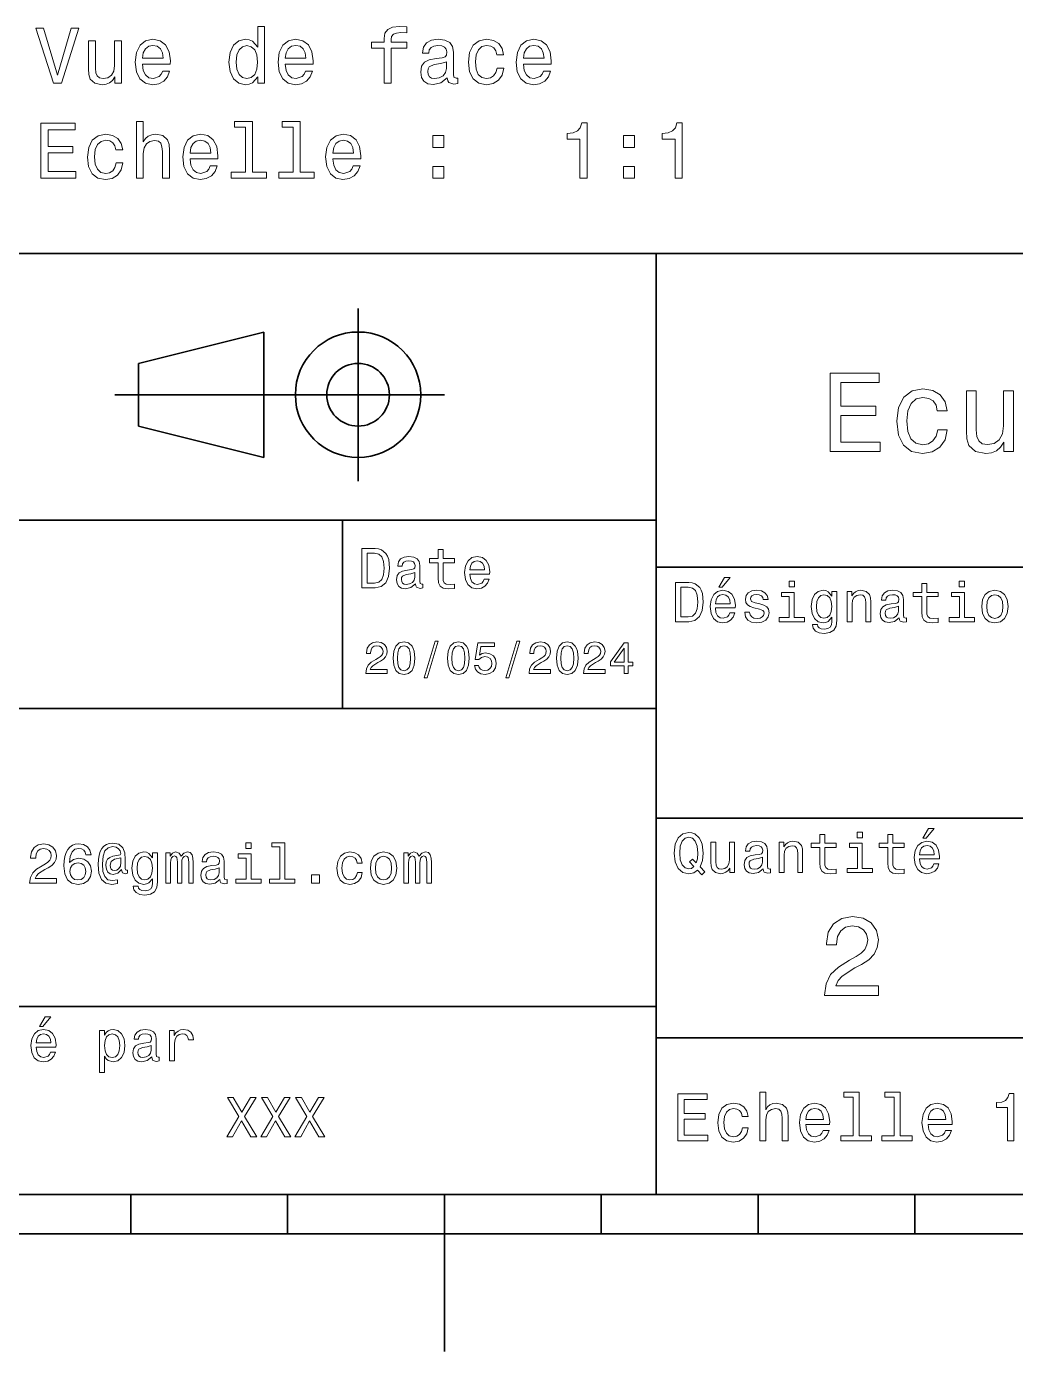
# Model space of a CAD drawing. Extents: x 0 to 297, y 0 to 210.
# Drawn here: x 121.9 to 184.9, y 0 to 84.5 of the extents above; entities that cross this region are included whole.
import ezdxf

# ---------------------------------------------------------------- set-up
doc = ezdxf.new("R2010")
doc.units = 0

msp = doc.modelspace()

# ---------------------------------------------------------------- linework, layer by layer
at = {"color": 7, "lineweight": 35}
for p, q in [((97, 70), (287, 70)), ((162, 10), (162, 70)), ((127.5, 61), (148.5, 61)), ((97, 53), (162, 53)), ((162, 50), (287, 50)), ((97, 41), (162, 41)), ((162, 34), (287, 34)), ((97, 22), (162, 22)), ((162, 20), (287, 20)), ((10, 10), (287, 10)), ((97, 10), (287, 10)), ((98.5, 7.5), (198.5, 7.5))]:
    msp.add_line(p, q, dxfattribs=at)
at = {"color": 7, "lineweight": 35, "ltscale": 0.275}
msp.add_line((143, 55.5), (143, 66.5), dxfattribs=at)
at = {"color": 7, "lineweight": 35, "ltscale": 0.206155}
for p, q in [((129, 63), (137, 65)), ((137, 57), (129, 59))]:
    msp.add_line(p, q, dxfattribs=at)
at = {"color": 7, "lineweight": 35, "ltscale": 0.2}
msp.add_line((137, 65), (137, 57), dxfattribs=at)
at = {"color": 7, "lineweight": 35, "ltscale": 0.1}
msp.add_line((129, 59), (129, 63), dxfattribs=at)
at = {"color": 7, "lineweight": 35, "ltscale": 0.3}
msp.add_line((142, 41), (142, 53), dxfattribs=at)
at = {"color": 7, "lineweight": 35, "ltscale": 0.0625}
for p, q in [((128.5, 10), (128.5, 7.5)), ((138.5, 10), (138.5, 7.5)), ((158.5, 10), (158.5, 7.5)), ((168.5, 10), (168.5, 7.5)), ((178.5, 10), (178.5, 7.5))]:
    msp.add_line(p, q, dxfattribs=at)
at = {"color": 7, "lineweight": 35, "ltscale": 0.25}
msp.add_line((148.5, 10), (148.5, 0), dxfattribs=at)
at = {"color": 7, "lineweight": 13}
for points in [[(136.599869, 81.275612), (136.599869, 80.857025), (137.043671, 80.857025), (137.043671, 84.478065), (136.604904, 84.478065), (136.604904, 83.151695), (136.267014, 83.534981), (136.060242, 83.625755), (135.823212, 83.661057), (135.394531, 83.560196), (135.061676, 83.277771), (134.844818, 82.823883), (134.76918, 82.213654), (134.844818, 81.603424), (135.061676, 81.144485), (135.394531, 80.857025), (135.823212, 80.761208), (136.060242, 80.796509), (136.272049, 80.887283)], [(144.658936, 83.096222), (144.658936, 80.857025), (145.102753, 80.857025), (145.102753, 83.096222), (146.111389, 83.096222), (146.111389, 83.474457), (145.102753, 83.474457), (145.102753, 83.640884), (145.138046, 83.842613), (145.254044, 83.978783), (145.450729, 84.059471), (145.733154, 84.089737), (146.111389, 84.069565), (146.111389, 84.45285), (145.632294, 84.478065), (145.198578, 84.432671), (144.895981, 84.296509), (144.714417, 84.059471), (144.658936, 83.721581), (144.658936, 83.474457), (143.846985, 83.474457), (143.846985, 83.096222)], [(124.712975, 84.362068), (123.835457, 81.381523), (122.932716, 84.362068), (122.453613, 84.362068), (123.583298, 80.857025), (124.087616, 80.857025), (125.192085, 84.362068)], [(129.251877, 82.082527), (131.0271, 82.082527), (131.032135, 82.289299), (130.951447, 82.86927), (130.729553, 83.302994), (130.376526, 83.565239), (129.907501, 83.661057), (129.448563, 83.560196), (129.095535, 83.277771), (128.868591, 82.81884), (128.787903, 82.213654), (128.863556, 81.593338), (129.0905, 81.139442), (129.438477, 80.857025), (129.892365, 80.761208), (130.285736, 80.826767), (130.608505, 80.998238), (130.845535, 81.270569), (130.981705, 81.633682), (130.542953, 81.633682), (130.452164, 81.431953), (130.321045, 81.280655), (129.947845, 81.159622), (129.660385, 81.215096), (129.443527, 81.391609), (129.302307, 81.67907), (129.251877, 82.067398)], [(138.359955, 82.082527), (140.135162, 82.082527), (140.140213, 82.289299), (140.059525, 82.86927), (139.837616, 83.302994), (139.484589, 83.565239), (139.015564, 83.661057), (138.556641, 83.560196), (138.203613, 83.277771), (137.976669, 82.81884), (137.895981, 82.213654), (137.971619, 81.593338), (138.198563, 81.139442), (138.546555, 80.857025), (139.000443, 80.761208), (139.393814, 80.826767), (139.716583, 80.998238), (139.953613, 81.270569), (140.089783, 81.633682), (139.651016, 81.633682), (139.560242, 81.431953), (139.429108, 81.280655), (139.055923, 81.159622), (138.768448, 81.215096), (138.55159, 81.391609), (138.410385, 81.67907), (138.359955, 82.067398)], [(148.688477, 81.210052), (148.688477, 81.194923), (148.713699, 81.023453), (148.789352, 80.902412), (149.107071, 80.806595), (149.354187, 80.846939), (149.354187, 81.18988), (149.248276, 81.174751), (149.107071, 81.240311), (149.081848, 81.442039), (149.081848, 82.844055), (149.021332, 83.202126), (148.844818, 83.454285), (148.537186, 83.605583), (148.10347, 83.661057), (147.67984, 83.60054), (147.367157, 83.42907), (147.170471, 83.161781), (147.104904, 82.808754), (147.104904, 82.778496), (147.503326, 82.778496), (147.53862, 82.990311), (147.649582, 83.141609), (147.831131, 83.232384), (148.088333, 83.267685), (148.335449, 83.24247), (148.511963, 83.166824), (148.617874, 83.035698), (148.653183, 82.854141), (148.633011, 82.642326), (148.552307, 82.536423), (148.350586, 82.485985), (147.972351, 82.445641), (147.53862, 82.354866), (147.230988, 82.193481), (147.049438, 81.941322), (146.993958, 81.568123), (147.044388, 81.235268), (147.200729, 80.988152), (147.452896, 80.83181), (147.800873, 80.776337), (148.269897, 80.88224)], [(151.8405, 82.667542), (152.279266, 82.667542), (152.188477, 83.070999), (151.971619, 83.388725), (151.633728, 83.585411), (151.194962, 83.661057), (150.710815, 83.560196), (150.342651, 83.277771), (150.110672, 82.81884), (150.029984, 82.203568), (150.105621, 81.593338), (150.332581, 81.139442), (150.690643, 80.857025), (151.17984, 80.761208), (151.613556, 80.836853), (151.951447, 81.048668), (152.183441, 81.381523), (152.284302, 81.825325), (151.860672, 81.825325), (151.785019, 81.542908), (151.643814, 81.331085), (151.442078, 81.199966), (151.194962, 81.159622), (150.887329, 81.225182), (150.665421, 81.42691), (150.529266, 81.754723), (150.483871, 82.218697), (150.529266, 82.672585), (150.670471, 83.000397), (150.897415, 83.202126), (151.194962, 83.272728), (151.457214, 83.227341), (151.6539, 83.111351), (151.785019, 82.919708)], [(153.54007, 82.082527), (155.315277, 82.082527), (155.320328, 82.289299), (155.239624, 82.86927), (155.017731, 83.302994), (154.664703, 83.565239), (154.195679, 83.661057), (153.736755, 83.560196), (153.383728, 83.277771), (153.156784, 82.81884), (153.07608, 82.213654), (153.151733, 81.593338), (153.378677, 81.139442), (153.726669, 80.857025), (154.180557, 80.761208), (154.573929, 80.826767), (154.896698, 80.998238), (155.133728, 81.270569), (155.269897, 81.633682), (154.831131, 81.633682), (154.740356, 81.431953), (154.609222, 81.280655), (154.236023, 81.159622), (153.948563, 81.215096), (153.731705, 81.391609), (153.5905, 81.67907), (153.54007, 82.067398)], [(127.915428, 83.565239), (127.471619, 83.565239), (127.471619, 82.001839), (127.421188, 81.638725), (127.274933, 81.37648), (127.047989, 81.215096), (126.750443, 81.164665), (126.513412, 81.205009), (126.362114, 81.326042), (126.276375, 81.532814), (126.256203, 81.825325), (126.256203, 83.565239), (125.812401, 83.565239), (125.812401, 81.784981), (125.82753, 81.42691), (125.923355, 81.129356), (126.215858, 80.857025), (126.684875, 80.761208), (126.937042, 80.796509), (127.1539, 80.887283), (127.3405, 81.043625), (127.491798, 81.270569), (127.491798, 80.857025), (127.915428, 80.857025)], [(129.251877, 82.455727), (129.307358, 82.803711), (129.443527, 83.060913), (129.650299, 83.217255), (129.922638, 83.272728), (130.189926, 83.217255), (130.396698, 83.060913), (130.522781, 82.803711), (130.568161, 82.455727)], [(135.898849, 83.262642), (136.19136, 83.192039), (136.413269, 82.995354), (136.544388, 82.667542), (136.594818, 82.213654), (136.544388, 81.754723), (136.413269, 81.42691), (136.19136, 81.225182), (135.898849, 81.159622), (135.621475, 81.225182), (135.409668, 81.42691), (135.268448, 81.759766), (135.223068, 82.213654), (135.268448, 82.662498), (135.409668, 82.990311), (135.621475, 83.192039)], [(138.359955, 82.455727), (138.415421, 82.803711), (138.55159, 83.060913), (138.758362, 83.217255), (139.030701, 83.272728), (139.297989, 83.217255), (139.504761, 83.060913), (139.630844, 82.803711), (139.676239, 82.455727)], [(153.54007, 82.455727), (153.595535, 82.803711), (153.731705, 83.060913), (153.938477, 83.217255), (154.210815, 83.272728), (154.478104, 83.217255), (154.684875, 83.060913), (154.810959, 82.803711), (154.856354, 82.455727)], [(148.638046, 81.805153), (148.57753, 81.542908), (148.416153, 81.341171), (148.174072, 81.210052), (147.876526, 81.164665), (147.684875, 81.18988), (147.548706, 81.270569), (147.462982, 81.411781), (147.437759, 81.608467), (147.457932, 81.784981), (147.53862, 81.911057), (147.861389, 82.052269), (148.269897, 82.112785), (148.638046, 82.233826)], [(122.776375, 74.810196), (124.995399, 74.810196), (124.995399, 75.233826), (123.240356, 75.233826), (123.240356, 76.418983), (124.803757, 76.418983), (124.803757, 76.83757), (123.240356, 76.83757), (123.240356, 77.886566), (124.955055, 77.886566), (124.955055, 78.310196), (122.776375, 78.310196)], [(128.863556, 74.810196), (129.307358, 74.810196), (129.307358, 76.373596), (129.352753, 76.731667), (129.498993, 76.993912), (129.725952, 77.155296), (130.028534, 77.215813), (130.270615, 77.165382), (130.421906, 77.029213), (130.497559, 76.802269), (130.522781, 76.49968), (130.522781, 74.810196), (130.966583, 74.810196), (130.966583, 76.590454), (130.946411, 76.948524), (130.855621, 77.246078), (130.558075, 77.51841), (130.094101, 77.614227), (129.841934, 77.578926), (129.625076, 77.483109), (129.443527, 77.33181), (129.307358, 77.125038), (129.307358, 78.431236), (128.863556, 78.431236)], [(135.818161, 78.058037), (135.818161, 75.183395), (134.905334, 75.183395), (134.905334, 74.810196), (137.169754, 74.810196), (137.169754, 75.183395), (136.261963, 75.183395), (136.261963, 78.431236), (135.122192, 78.431236), (135.122192, 78.058037)], [(138.854187, 78.058037), (138.854187, 75.183395), (137.94136, 75.183395), (137.94136, 74.810196), (140.20578, 74.810196), (140.20578, 75.183395), (139.297989, 75.183395), (139.297989, 78.431236), (138.158218, 78.431236), (138.158218, 78.058037)], [(157.14093, 74.810196), (157.599854, 74.810196), (157.599854, 78.335411), (157.256927, 78.335411), (157.166138, 78.027779), (156.984589, 77.820999), (156.707214, 77.699966), (156.323929, 77.659622), (156.323929, 77.301552), (157.14093, 77.301552)], [(163.212982, 74.810196), (163.671906, 74.810196), (163.671906, 78.335411), (163.328964, 78.335411), (163.23819, 78.027779), (163.056641, 77.820999), (162.779251, 77.699966), (162.395966, 77.659622), (162.395966, 77.301552), (163.212982, 77.301552)], [(127.552315, 76.620712), (127.991074, 76.620712), (127.900299, 77.02417), (127.683441, 77.341896), (127.345543, 77.538582), (126.906784, 77.614227), (126.42263, 77.513367), (126.054474, 77.230942), (125.822487, 76.772011), (125.741798, 76.156738), (125.817444, 75.546509), (126.044388, 75.092613), (126.402458, 74.810196), (126.891655, 74.714378), (127.325371, 74.790024), (127.663269, 75.001839), (127.895256, 75.334694), (127.996117, 75.778496), (127.572487, 75.778496), (127.496841, 75.496078), (127.355629, 75.284256), (127.1539, 75.153137), (126.906784, 75.112793), (126.599144, 75.178352), (126.377243, 75.380081), (126.241074, 75.707893), (126.195686, 76.171867), (126.241074, 76.625755), (126.382286, 76.953568), (126.60923, 77.155296), (126.906784, 77.225899), (127.169029, 77.180511), (127.365715, 77.064522), (127.496841, 76.872879)], [(132.287903, 76.035698), (134.063126, 76.035698), (134.068161, 76.24247), (133.987473, 76.822441), (133.765564, 77.256165), (133.412552, 77.51841), (132.943527, 77.614227), (132.484589, 77.513367), (132.131561, 77.230942), (131.904617, 76.772011), (131.823929, 76.166824), (131.899582, 75.546509), (132.126526, 75.092613), (132.474503, 74.810196), (132.928391, 74.714378), (133.321762, 74.779938), (133.644531, 74.951408), (133.881561, 75.22374), (134.017731, 75.586853), (133.578979, 75.586853), (133.48819, 75.385124), (133.357071, 75.233826), (132.983871, 75.112793), (132.696411, 75.168266), (132.479553, 75.34478), (132.338333, 75.63224), (132.287903, 76.020569)], [(132.287903, 76.408897), (132.343384, 76.756882), (132.479553, 77.014084), (132.686325, 77.170425), (132.958649, 77.225899), (133.225952, 77.170425), (133.432724, 77.014084), (133.558792, 76.756882), (133.604187, 76.408897)], [(141.395981, 76.035698), (143.171188, 76.035698), (143.176239, 76.24247), (143.095551, 76.822441), (142.873642, 77.256165), (142.520615, 77.51841), (142.05159, 77.614227), (141.592667, 77.513367), (141.239639, 77.230942), (141.012695, 76.772011), (140.931992, 76.166824), (141.007645, 75.546509), (141.234589, 75.092613), (141.582581, 74.810196), (142.036469, 74.714378), (142.42984, 74.779938), (142.752609, 74.951408), (142.989639, 75.22374), (143.125793, 75.586853), (142.687042, 75.586853), (142.596268, 75.385124), (142.465134, 75.233826), (142.091934, 75.112793), (141.804474, 75.168266), (141.587616, 75.34478), (141.446411, 75.63224), (141.395981, 76.020569)], [(141.395981, 76.408897), (141.451447, 76.756882), (141.587616, 77.014084), (141.794388, 77.170425), (142.066727, 77.225899), (142.334015, 77.170425), (142.540787, 77.014084), (142.66687, 76.756882), (142.71225, 76.408897)], [(147.775665, 76.766968), (148.471619, 76.766968), (148.471619, 77.51841), (147.775665, 77.51841)], [(159.919739, 76.766968), (160.615707, 76.766968), (160.615707, 77.51841), (159.919739, 77.51841)], [(147.775665, 74.810196), (148.471619, 74.810196), (148.471619, 75.561638), (147.775665, 75.561638)], [(159.919739, 74.810196), (160.615707, 74.810196), (160.615707, 75.561638), (159.919739, 75.561638)], [(173.109512, 57.381123), (176.279541, 57.381123), (176.279541, 57.986309), (173.772339, 57.986309), (173.772339, 59.679394), (176.005768, 59.679394), (176.005768, 60.277374), (173.772339, 60.277374), (173.772339, 61.775936), (176.221893, 61.775936), (176.221893, 62.381123), (173.109512, 62.381123)], [(179.932281, 59.967579), (180.559082, 59.967579), (180.429398, 60.543945), (180.119598, 60.997837), (179.636887, 61.278816), (179.010086, 61.386887), (178.318436, 61.242794), (177.792511, 60.839336), (177.46109, 60.183716), (177.345825, 59.304752), (177.453888, 58.432995), (177.778091, 57.78458), (178.289627, 57.381123), (178.988464, 57.244236), (179.608063, 57.352303), (180.090775, 57.6549), (180.42218, 58.130402), (180.566284, 58.764408), (179.96109, 58.764408), (179.853027, 58.36095), (179.651291, 58.058357), (179.363113, 57.871037), (179.010086, 57.8134), (178.570602, 57.907059), (178.253601, 58.195244), (178.059082, 58.663544), (177.994232, 59.326366), (178.059082, 59.974781), (178.260803, 60.443081), (178.585007, 60.731266), (179.010086, 60.83213), (179.38472, 60.767288), (179.66571, 60.601585), (179.853027, 60.327808)], [(184.788177, 61.25), (184.154175, 61.25), (184.154175, 59.016571), (184.082123, 58.497837), (183.873199, 58.123196), (183.548996, 57.892651), (183.123917, 57.820602), (182.785294, 57.878242), (182.569168, 58.051151), (182.446686, 58.346542), (182.417862, 58.764408), (182.417862, 61.25), (181.783859, 61.25), (181.783859, 58.706772), (181.805481, 58.195244), (181.942368, 57.770172), (182.360229, 57.381123), (183.030258, 57.244236), (183.390488, 57.294666), (183.700287, 57.424351), (183.966858, 57.647694), (184.182999, 57.971901), (184.182999, 57.381123), (184.788177, 57.381123)], [(144.080688, 51.190563), (143.248566, 51.190563), (143.248566, 48.690563), (144.080688, 48.690563), (144.473343, 48.769814), (144.765137, 49.011169), (144.945251, 49.40382), (145.010086, 49.940563), (144.952454, 50.488113), (144.880402, 50.70425), (144.779541, 50.877163), (144.487747, 51.111313), (144.296829, 51.168949)], [(144.055481, 50.891571), (144.329254, 50.837536), (144.516571, 50.671829), (144.628235, 50.376442), (144.664261, 49.940563), (144.624634, 49.519093), (144.51297, 49.223705), (144.322052, 49.047192), (144.055481, 48.989555), (143.583572, 48.989555), (143.583572, 50.891571)], [(146.656342, 48.942726), (146.656342, 48.931919), (146.674347, 48.809441), (146.728394, 48.722984), (146.955338, 48.654541), (147.131851, 48.683357), (147.131851, 48.928314), (147.056198, 48.917507), (146.955338, 48.96434), (146.937317, 49.108429), (146.937317, 50.109871), (146.894089, 50.365635), (146.768005, 50.54575), (146.548264, 50.65382), (146.23848, 50.693443), (145.935883, 50.650219), (145.71254, 50.52774), (145.572052, 50.336815), (145.525223, 50.084656), (145.525223, 50.063042), (145.809799, 50.063042), (145.835022, 50.21434), (145.914261, 50.322407), (146.043945, 50.387249), (146.227661, 50.412464), (146.404175, 50.394455), (146.530258, 50.34042), (146.605911, 50.246758), (146.631119, 50.117077), (146.616714, 49.965778), (146.559082, 49.890129), (146.414978, 49.854107), (146.144806, 49.825291), (145.835022, 49.760448), (145.61528, 49.645176), (145.485596, 49.465057), (145.445969, 49.19849), (145.481995, 48.960735), (145.593658, 48.784222), (145.773773, 48.67255), (146.022339, 48.632927), (146.357346, 48.708576)], [(148.100861, 50.289986), (148.100861, 49.320965), (148.122482, 49.007565), (148.223343, 48.791428), (148.425079, 48.665348), (148.767288, 48.62212), (149.141937, 48.640129), (149.141937, 48.913906), (148.868149, 48.892292), (148.619598, 48.921112), (148.486313, 49.011169), (148.42868, 49.162464), (148.417862, 49.375), (148.417862, 50.289986), (149.141937, 50.289986), (149.141937, 50.560158), (148.417862, 50.560158), (148.417862, 51.125721), (148.100861, 51.125721), (148.100861, 50.560158), (147.553314, 50.560158), (147.553314, 50.289986)], [(150.121765, 49.565922), (151.389771, 49.565922), (151.393372, 49.713619), (151.335739, 50.127884), (151.177231, 50.437683), (150.925079, 50.625), (150.590057, 50.693443), (150.262253, 50.621399), (150.010086, 50.41967), (149.847977, 50.091862), (149.790344, 49.659584), (149.844376, 49.216499), (150.006485, 48.892292), (150.255051, 48.690563), (150.579254, 48.62212), (150.860229, 48.668949), (151.090775, 48.791428), (151.260086, 48.98595), (151.357346, 49.245319), (151.043945, 49.245319), (150.979111, 49.101227), (150.885452, 48.993156), (150.618881, 48.9067), (150.413544, 48.946327), (150.258652, 49.072407), (150.157776, 49.27774), (150.121765, 49.555115)], [(150.121765, 49.832493), (150.161377, 50.081055), (150.258652, 50.264771), (150.406342, 50.376442), (150.600861, 50.416069), (150.791794, 50.376442), (150.939484, 50.264771), (151.029541, 50.081055), (151.061966, 49.832493)], [(146.620316, 49.367798), (146.577087, 49.180477), (146.461823, 49.036385), (146.28891, 48.942726), (146.07637, 48.910305), (145.939484, 48.928314), (145.842224, 48.98595), (145.780975, 49.086815), (145.76297, 49.227306), (145.777374, 49.353386), (145.835022, 49.443443), (146.065567, 49.544312), (146.357346, 49.587536), (146.620316, 49.673992)], [(164.080688, 49.030979), (163.248566, 49.030979), (163.248566, 46.530979), (164.080688, 46.530979), (164.473343, 46.610229), (164.765137, 46.851585), (164.945251, 47.244236), (165.010086, 47.780979), (164.952454, 48.328529), (164.880402, 48.544666), (164.779541, 48.717579), (164.487747, 48.951729), (164.296829, 49.009365)], [(166.004318, 48.728386), (166.216858, 48.728386), (166.717575, 49.340778), (166.364548, 49.340778)], [(170.824203, 49.117435), (170.489197, 49.117435), (170.489197, 48.757202), (170.824203, 48.757202)], [(181.667145, 49.117435), (181.332138, 49.117435), (181.332138, 48.757202), (181.667145, 48.757202)], [(164.055481, 48.731987), (164.329254, 48.677952), (164.516571, 48.512245), (164.628235, 48.216858), (164.664261, 47.780979), (164.624634, 47.359509), (164.51297, 47.064121), (164.322052, 46.887608), (164.055481, 46.829971), (163.583572, 46.829971), (163.583572, 48.731987)], [(165.784576, 47.406338), (167.052597, 47.406338), (167.056198, 47.554035), (166.998566, 47.9683), (166.840057, 48.278099), (166.587891, 48.465416), (166.252884, 48.533859), (165.925079, 48.461815), (165.672913, 48.260086), (165.510803, 47.932278), (165.453171, 47.5), (165.507202, 47.056915), (165.669312, 46.732708), (165.917862, 46.530979), (166.242081, 46.462536), (166.523056, 46.509365), (166.753601, 46.631844), (166.922913, 46.826366), (167.020172, 47.085735), (166.706772, 47.085735), (166.641937, 46.941643), (166.548264, 46.833572), (166.281708, 46.747116), (166.07637, 46.786743), (165.921463, 46.912823), (165.820602, 47.118156), (165.784576, 47.395531)], [(165.784576, 47.672909), (165.824203, 47.921471), (165.921463, 48.105186), (166.069168, 48.216858), (166.263687, 48.256485), (166.454605, 48.216858), (166.60231, 48.105186), (166.692368, 47.921471), (166.724777, 47.672909)], [(168.623199, 47.658501), (168.317001, 47.730545), (168.090057, 47.8134), (168.014404, 47.982708), (168.036026, 48.101585), (168.111664, 48.188038), (168.234146, 48.242073), (168.41066, 48.263687), (168.579971, 48.242073), (168.713257, 48.177231), (168.799713, 48.079971), (168.835739, 47.950287), (169.145538, 47.950287), (169.145538, 47.957493), (169.091492, 48.191643), (168.943802, 48.375359), (168.713257, 48.490635), (168.41066, 48.533859), (168.104462, 48.490635), (167.881119, 48.371758), (167.740631, 48.195244), (167.697403, 47.971901), (167.729828, 47.755764), (167.830688, 47.604465), (167.996399, 47.496399), (168.237747, 47.42075), (168.590775, 47.334293), (168.806915, 47.244236), (168.864548, 47.172188), (168.886169, 47.064121), (168.853745, 46.930836), (168.767288, 46.829971), (168.626801, 46.765129), (168.439484, 46.743515), (168.241348, 46.765129), (168.09726, 46.840778), (168, 46.963257), (167.960373, 47.132565), (167.654175, 47.132565), (167.704605, 46.844379), (167.85231, 46.635445), (168.086456, 46.509365), (168.41066, 46.462536), (168.749283, 46.509365), (168.997833, 46.635445), (169.149139, 46.837173), (169.203171, 47.100143), (169.163544, 47.327087), (169.05188, 47.481987), (168.868149, 47.582851)], [(170.8134, 46.79755), (170.8134, 48.400574), (169.999283, 48.400574), (169.999283, 48.130402), (170.496399, 48.130402), (170.496399, 46.79755), (169.847977, 46.79755), (169.847977, 46.530979), (171.469025, 46.530979), (171.469025, 46.79755)], [(173.518738, 46.617435), (173.518738, 48.465416), (173.216141, 48.465416), (173.216141, 48.152016), (172.967575, 48.4366), (172.816284, 48.508644), (172.646973, 48.533859), (172.340775, 48.461815), (172.103027, 48.260086), (171.94812, 47.935879), (171.894089, 47.5), (171.94812, 47.060516), (172.103027, 46.736309), (172.340775, 46.530979), (172.646973, 46.462536), (172.819885, 46.487751), (172.963974, 46.552593), (173.216141, 46.826366), (173.216141, 46.552593), (173.187317, 46.336456), (173.108063, 46.181557), (172.956772, 46.091499), (172.729828, 46.059078), (172.531708, 46.080692), (172.391205, 46.134727), (172.30835, 46.228386), (172.283142, 46.354465), (171.976944, 46.354465), (171.976944, 46.340057), (172.023773, 46.109509), (172.167862, 45.9366), (172.398407, 45.824928), (172.711823, 45.785301), (173.086456, 45.839336), (173.335022, 45.990635), (173.47551, 46.253601)], [(172.221909, 47.5), (172.254318, 47.820606), (172.351593, 48.058357), (172.502884, 48.198845), (172.704605, 48.249279), (172.917145, 48.198845), (173.075653, 48.058357), (173.172913, 47.820606), (173.208939, 47.5), (173.172913, 47.172188), (173.075653, 46.938038), (172.917145, 46.793949), (172.704605, 46.747116), (172.502884, 46.793949), (172.351593, 46.938038), (172.254318, 47.175793)], [(174.181549, 46.530979), (174.498566, 46.530979), (174.498566, 47.647694), (174.530975, 47.903458), (174.635452, 48.090778), (174.797546, 48.206051), (175.013687, 48.249279), (175.1866, 48.213257), (175.294662, 48.115993), (175.348709, 47.953888), (175.366714, 47.737751), (175.366714, 46.530979), (175.683716, 46.530979), (175.683716, 47.802593), (175.669312, 48.058357), (175.604462, 48.270893), (175.391937, 48.465416), (175.060516, 48.533859), (174.876801, 48.508644), (174.721909, 48.440201), (174.588623, 48.324928), (174.484146, 48.170029), (174.484146, 48.465416), (174.181549, 48.465416)], [(177.499283, 46.783142), (177.499283, 46.772335), (177.517288, 46.649857), (177.57132, 46.5634), (177.798264, 46.494957), (177.974777, 46.523773), (177.974777, 46.76873), (177.899139, 46.757923), (177.798264, 46.804756), (177.780258, 46.948845), (177.780258, 47.950287), (177.73703, 48.206051), (177.610947, 48.386166), (177.391205, 48.494236), (177.081406, 48.533859), (176.778824, 48.490635), (176.555481, 48.368156), (176.414978, 48.177231), (176.368149, 47.925072), (176.368149, 47.903458), (176.65274, 47.903458), (176.677948, 48.054756), (176.757202, 48.162823), (176.886887, 48.227665), (177.070602, 48.25288), (177.247116, 48.234871), (177.373199, 48.180836), (177.448853, 48.087173), (177.47406, 47.957493), (177.459656, 47.806194), (177.402023, 47.730545), (177.257919, 47.694523), (176.987747, 47.665707), (176.677948, 47.600864), (176.458206, 47.485592), (176.328537, 47.305473), (176.28891, 47.038906), (176.324921, 46.801151), (176.4366, 46.624638), (176.616714, 46.512966), (176.86528, 46.473343), (177.200287, 46.548992)], [(178.943802, 48.130402), (178.943802, 47.161381), (178.965424, 46.84798), (179.066284, 46.631844), (179.268005, 46.505764), (179.610229, 46.462536), (179.984863, 46.480545), (179.984863, 46.754322), (179.71109, 46.732708), (179.46254, 46.761528), (179.329254, 46.851585), (179.271606, 47.00288), (179.260803, 47.215416), (179.260803, 48.130402), (179.984863, 48.130402), (179.984863, 48.400574), (179.260803, 48.400574), (179.260803, 48.966137), (178.943802, 48.966137), (178.943802, 48.400574), (178.396255, 48.400574), (178.396255, 48.130402)], [(181.656342, 46.79755), (181.656342, 48.400574), (180.842224, 48.400574), (180.842224, 48.130402), (181.33934, 48.130402), (181.33934, 46.79755), (180.690918, 46.79755), (180.690918, 46.530979), (182.311966, 46.530979), (182.311966, 46.79755)], [(182.762253, 47.496399), (182.819885, 47.056915), (182.985596, 46.732708), (183.248566, 46.530979), (183.601593, 46.462536), (183.951004, 46.530979), (184.213974, 46.729107), (184.379684, 47.053314), (184.440918, 47.496399), (184.379684, 47.935879), (184.213974, 48.263687), (183.951004, 48.461815), (183.601593, 48.533859), (183.248566, 48.461815), (182.985596, 48.260086), (182.819885, 47.935879)], [(183.086456, 47.5), (183.118881, 47.824207), (183.219742, 48.058357), (183.381851, 48.20245), (183.601593, 48.25288), (183.817719, 48.20245), (183.979828, 48.061958), (184.080688, 47.824207), (184.116714, 47.5), (184.080688, 47.172188), (183.979828, 46.934437), (183.817719, 46.790344), (183.601593, 46.743515), (183.381851, 46.790344), (183.219742, 46.934437), (183.118881, 47.172188)], [(177.463257, 47.208214), (177.420029, 47.020893), (177.304749, 46.876801), (177.131851, 46.783142), (176.919312, 46.750721), (176.782425, 46.76873), (176.68515, 46.826366), (176.623917, 46.927231), (176.605911, 47.067722), (176.620316, 47.193802), (176.677948, 47.283859), (176.908508, 47.384727), (177.200287, 47.427952), (177.463257, 47.514408)], [(143.489914, 43.224785), (144.864563, 43.224785), (144.864563, 43.472622), (143.778107, 43.472622), (143.838623, 43.60807), (143.942368, 43.720463), (144.262253, 43.925072), (144.432281, 44.011528), (144.622482, 44.135448), (144.757935, 44.279541), (144.835739, 44.44957), (144.864563, 44.642651), (144.815567, 44.884727), (144.680115, 45.074928), (144.472626, 45.195965), (144.20462, 45.239193), (143.927963, 45.190201), (143.71759, 45.054756), (143.582138, 44.838619), (143.536026, 44.553314), (143.536026, 44.51297), (143.798279, 44.51297), (143.798279, 44.536022), (143.824219, 44.731991), (143.902023, 44.876083), (144.02594, 44.9683), (144.190201, 45), (144.357361, 44.971184), (144.481277, 44.899136), (144.561966, 44.786743), (144.59079, 44.645535), (144.570602, 44.51297), (144.515854, 44.400578), (144.42363, 44.302593), (144.296829, 44.216141), (144.126801, 44.12392), (143.844391, 43.945248), (143.645538, 43.755043), (143.52739, 43.524498), (143.489914, 43.233429)], [(145.233429, 44.201729), (145.276657, 43.749279), (145.412109, 43.426514), (145.62825, 43.230549), (145.927963, 43.167149), (146.224792, 43.230549), (146.440933, 43.426514), (146.573486, 43.749279), (146.619598, 44.201729), (146.573486, 44.651299), (146.518738, 44.829971), (146.440933, 44.976948), (146.224792, 45.172913), (145.927963, 45.239193), (145.62825, 45.172913), (145.412109, 44.974064), (145.276657, 44.651299)], [(145.510086, 44.201729), (145.533142, 44.550434), (145.605194, 44.801155), (145.734879, 44.948128), (145.927963, 45), (146.118164, 44.948128), (146.247849, 44.801155), (146.319885, 44.550434), (146.342941, 44.201729), (146.319885, 43.850143), (146.247849, 43.599426), (146.118164, 43.45245), (145.927963, 43.403458), (145.734879, 43.45245), (145.605194, 43.599426), (145.533142, 43.850143)], [(147.213257, 42.956772), (147.412109, 42.956772), (148.109512, 45.279541), (147.907791, 45.279541)], [(148.703171, 44.201729), (148.746399, 43.749279), (148.881851, 43.426514), (149.097992, 43.230549), (149.397705, 43.167149), (149.694534, 43.230549), (149.910675, 43.426514), (150.043228, 43.749279), (150.08934, 44.201729), (150.043228, 44.651299), (149.98848, 44.829971), (149.910675, 44.976948), (149.694534, 45.172913), (149.397705, 45.239193), (149.097992, 45.172913), (148.881851, 44.974064), (148.746399, 44.651299)], [(148.979828, 44.201729), (149.002884, 44.550434), (149.074936, 44.801155), (149.20462, 44.948128), (149.397705, 45), (149.587906, 44.948128), (149.71759, 44.801155), (149.789627, 44.550434), (149.812683, 44.201729), (149.789627, 43.850143), (149.71759, 43.599426), (149.587906, 43.45245), (149.397705, 43.403458), (149.20462, 43.45245), (149.074936, 43.599426), (149.002884, 43.850143)], [(150.417877, 43.746399), (150.481277, 43.510086), (150.622482, 43.325649), (150.829971, 43.210377), (151.095108, 43.167149), (151.386169, 43.219021), (151.613831, 43.360233), (151.757935, 43.585014), (151.812683, 43.873199), (151.763687, 44.141212), (151.625366, 44.351585), (151.409225, 44.487034), (151.129684, 44.536022), (150.913544, 44.501442), (150.746399, 44.406342), (150.827087, 44.945248), (151.703171, 44.945248), (151.703171, 45.181557), (150.634003, 45.181557), (150.47551, 44.12104), (150.706055, 44.12104), (150.873199, 44.256485), (151.086456, 44.305477), (151.270905, 44.273777), (151.412109, 44.181557), (151.50145, 44.040348), (151.533142, 43.858791), (151.50145, 43.677235), (151.409225, 43.536022), (151.268021, 43.446686), (151.086456, 43.414986), (150.933716, 43.435158), (150.815567, 43.501442), (150.729111, 43.605186), (150.685883, 43.746399)], [(152.417877, 42.956772), (152.616714, 42.956772), (153.314133, 45.279541), (153.112396, 45.279541)], [(153.899139, 43.224785), (155.273773, 43.224785), (155.273773, 43.472622), (154.187317, 43.472622), (154.247849, 43.60807), (154.351593, 43.720463), (154.671478, 43.925072), (154.841507, 44.011528), (155.031708, 44.135448), (155.167145, 44.279541), (155.244965, 44.44957), (155.273773, 44.642651), (155.224792, 44.884727), (155.08934, 45.074928), (154.881851, 45.195965), (154.613831, 45.239193), (154.337173, 45.190201), (154.126801, 45.054756), (153.991364, 44.838619), (153.945251, 44.553314), (153.945251, 44.51297), (154.207504, 44.51297), (154.207504, 44.536022), (154.233429, 44.731991), (154.311249, 44.876083), (154.435165, 44.9683), (154.599426, 45), (154.766571, 44.971184), (154.890488, 44.899136), (154.971191, 44.786743), (155, 44.645535), (154.979828, 44.51297), (154.925079, 44.400578), (154.832855, 44.302593), (154.706055, 44.216141), (154.536026, 44.12392), (154.253601, 43.945248), (154.054764, 43.755043), (153.9366, 43.524498), (153.899139, 43.233429)], [(155.642654, 44.201729), (155.685883, 43.749279), (155.821335, 43.426514), (156.037476, 43.230549), (156.337173, 43.167149), (156.634003, 43.230549), (156.850143, 43.426514), (156.982712, 43.749279), (157.028824, 44.201729), (156.982712, 44.651299), (156.927963, 44.829971), (156.850143, 44.976948), (156.634003, 45.172913), (156.337173, 45.239193), (156.037476, 45.172913), (155.821335, 44.974064), (155.685883, 44.651299)], [(155.919312, 44.201729), (155.942368, 44.550434), (156.01442, 44.801155), (156.144104, 44.948128), (156.337173, 45), (156.527374, 44.948128), (156.657059, 44.801155), (156.729111, 44.550434), (156.752167, 44.201729), (156.729111, 43.850143), (156.657059, 43.599426), (156.527374, 43.45245), (156.337173, 43.403458), (156.144104, 43.45245), (156.01442, 43.599426), (155.942368, 43.850143)], [(157.368881, 43.224785), (158.743515, 43.224785), (158.743515, 43.472622), (157.657059, 43.472622), (157.71759, 43.60807), (157.821335, 43.720463), (158.14122, 43.925072), (158.311249, 44.011528), (158.50145, 44.135448), (158.636887, 44.279541), (158.714706, 44.44957), (158.743515, 44.642651), (158.694534, 44.884727), (158.559082, 45.074928), (158.351593, 45.195965), (158.083572, 45.239193), (157.806915, 45.190201), (157.596542, 45.054756), (157.461105, 44.838619), (157.414993, 44.553314), (157.414993, 44.51297), (157.677231, 44.51297), (157.677231, 44.536022), (157.703171, 44.731991), (157.780991, 44.876083), (157.904907, 44.9683), (158.069168, 45), (158.236313, 44.971184), (158.360229, 44.899136), (158.440918, 44.786743), (158.469742, 44.645535), (158.44957, 44.51297), (158.394821, 44.400578), (158.302597, 44.302593), (158.175797, 44.216141), (158.005768, 44.12392), (157.723343, 43.945248), (157.524506, 43.755043), (157.406342, 43.524498), (157.368881, 43.233429)], [(159.965424, 43.224785), (160.224792, 43.224785), (160.224792, 43.720463), (160.510086, 43.720463), (160.510086, 43.951008), (160.224792, 43.951008), (160.224792, 45.181557), (159.96254, 45.181557), (159.086456, 43.974064), (159.086456, 43.720463), (159.965424, 43.720463)], [(159.328537, 43.951008), (159.965424, 44.847263), (159.965424, 43.951008)], [(164.642654, 30.685879), (164.916428, 30.401297), (165.107346, 30.592218), (164.811966, 30.894812), (164.963257, 31.305475), (165.010086, 31.780979), (164.941635, 32.339336), (164.862396, 32.56628), (164.757919, 32.753601), (164.46254, 33.009365), (164.282425, 33.074207), (164.08429, 33.099422), (163.702454, 33.009365), (163.41066, 32.757202), (163.223343, 32.342937), (163.158508, 31.780979), (163.223343, 31.219019), (163.407059, 30.804754), (163.698853, 30.54899), (164.08429, 30.462536), (164.39769, 30.520172)], [(172.438034, 32.130402), (172.438034, 31.161383), (172.459656, 30.847982), (172.560516, 30.631844), (172.762253, 30.505762), (173.104462, 30.462536), (173.479111, 30.480547), (173.479111, 30.754322), (173.205338, 30.732708), (172.956772, 30.761526), (172.823486, 30.851583), (172.765854, 31.002882), (172.755035, 31.215418), (172.755035, 32.130402), (173.479111, 32.130402), (173.479111, 32.400574), (172.755035, 32.400574), (172.755035, 32.966137), (172.438034, 32.966137), (172.438034, 32.400574), (171.890488, 32.400574), (171.890488, 32.130402)], [(175.161377, 33.117435), (174.82637, 33.117435), (174.82637, 32.757202), (175.161377, 32.757202)], [(176.775223, 32.130402), (176.775223, 31.161383), (176.796829, 30.847982), (176.89769, 30.631844), (177.099426, 30.505762), (177.44165, 30.462536), (177.816284, 30.480547), (177.816284, 30.754322), (177.542511, 30.732708), (177.293945, 30.761526), (177.16066, 30.851583), (177.103027, 31.002882), (177.092224, 31.215418), (177.092224, 32.130402), (177.816284, 32.130402), (177.816284, 32.400574), (177.092224, 32.400574), (177.092224, 32.966137), (176.775223, 32.966137), (176.775223, 32.400574), (176.227661, 32.400574), (176.227661, 32.130402)], [(179.015854, 32.728386), (179.228394, 32.728386), (179.729111, 33.340778), (179.376083, 33.340778)], [(122.059799, 29.850143), (123.778099, 29.850143), (123.778099, 30.159943), (122.420029, 30.159943), (122.495682, 30.32925), (122.625366, 30.46974), (123.025223, 30.725504), (123.237755, 30.833572), (123.47551, 30.988472), (123.644814, 31.168587), (123.742081, 31.381123), (123.778099, 31.622478), (123.716858, 31.925072), (123.547554, 32.162823), (123.288185, 32.314121), (122.953171, 32.368156), (122.607353, 32.306915), (122.344383, 32.137608), (122.175072, 31.867435), (122.117439, 31.510807), (122.117439, 31.460375), (122.445251, 31.460375), (122.445251, 31.489193), (122.477669, 31.73415), (122.574928, 31.914265), (122.729828, 32.029537), (122.935165, 32.069164), (123.144096, 32.033142), (123.298996, 31.943083), (123.399857, 31.802593), (123.435883, 31.62608), (123.410667, 31.460375), (123.342224, 31.319883), (123.226944, 31.197405), (123.068451, 31.089336), (122.855911, 30.974062), (122.502884, 30.750719), (122.254326, 30.512968), (122.106628, 30.224783), (122.059799, 29.86095)], [(125.971909, 31.676512), (125.903458, 31.9683), (125.744965, 32.184437), (125.5, 32.321323), (125.182999, 32.368156), (124.970467, 32.342937), (124.786743, 32.274494), (124.624641, 32.162823), (124.487755, 32.004322), (124.379684, 31.806194), (124.300438, 31.56484), (124.25, 31.280258), (124.235596, 30.959654), (124.293228, 30.448126), (124.469742, 30.077089), (124.754326, 29.853746), (125.143372, 29.778097), (125.492798, 29.842939), (125.759369, 30.012247), (125.932281, 30.278818), (125.993515, 30.617435), (125.932281, 30.959654), (125.766571, 31.222622), (125.510811, 31.388329), (125.19381, 31.445965), (124.851585, 31.373919), (124.595825, 31.168587), (124.649857, 31.56484), (124.765137, 31.849422), (124.94165, 32.01873), (125.1866, 32.076366), (125.366714, 32.04755), (125.503601, 31.971901), (125.593658, 31.845821), (125.640495, 31.676512)], [(128.298996, 30.487751), (128.298996, 30.696686), (128.241364, 30.685879), (128.172913, 30.711094), (128.151306, 30.786743), (128.151306, 31.377522), (128.122482, 31.795389), (128.007202, 32.105186), (127.737038, 32.335735), (127.358795, 32.418587), (127.139053, 32.396973), (126.951736, 32.33213), (126.789627, 32.224064), (126.659943, 32.072765), (126.559082, 31.881844), (126.487038, 31.647694), (126.44381, 31.366714), (126.429398, 31.049711), (126.479828, 30.491354), (126.641937, 30.0951), (126.912109, 29.857347), (127.297554, 29.7817), (127.650581, 29.839336), (127.650581, 30.077089), (127.340782, 30.019451), (127.041794, 30.08069), (126.843666, 30.278818), (126.735596, 30.613832), (126.703171, 31.100143), (126.739197, 31.575647), (126.861679, 31.914265), (127.059799, 32.119595), (127.347984, 32.188038), (127.567726, 32.148415), (127.729828, 32.054756), (127.830696, 31.914265), (127.866714, 31.752161), (127.827095, 31.672911), (127.719025, 31.636887), (127.365997, 31.582851), (127.171478, 31.503601), (127.030983, 31.381123), (126.948135, 31.211815), (126.922913, 30.988472), (126.955338, 30.747118), (127.045395, 30.567001), (127.193085, 30.45533), (127.387611, 30.419308), (127.672195, 30.494957), (127.913551, 30.732708), (127.913551, 30.711094), (127.971184, 30.520172), (128.169312, 30.462536)], [(136.184448, 32.4366), (135.849426, 32.4366), (135.849426, 32.076366), (136.184448, 32.076366)], [(138.003601, 32.170029), (138.003601, 30.116714), (137.351593, 30.116714), (137.351593, 29.850143), (138.969025, 29.850143), (138.969025, 30.116714), (138.320602, 30.116714), (138.320602, 32.4366), (137.506485, 32.4366), (137.506485, 32.170029)], [(164.41571, 30.916426), (164.260803, 30.801151), (164.08429, 30.765129), (163.850143, 30.829971), (163.666428, 31.024494), (163.543945, 31.341497), (163.504318, 31.780979), (163.543945, 32.216858), (163.662827, 32.537464), (163.846542, 32.731987), (164.08429, 32.80043), (164.318451, 32.731987), (164.502167, 32.533859), (164.621033, 32.213257), (164.664261, 31.780979), (164.631851, 31.40634), (164.5634, 31.150576), (164.329254, 31.395533), (164.13472, 31.211815)], [(166.998566, 32.465416), (166.681549, 32.465416), (166.681549, 31.348703), (166.645538, 31.089336), (166.541061, 30.902016), (166.378967, 30.786743), (166.166428, 30.750719), (165.997116, 30.779539), (165.889053, 30.865993), (165.827805, 31.013687), (165.8134, 31.222622), (165.8134, 32.465416), (165.496399, 32.465416), (165.496399, 31.193804), (165.507202, 30.93804), (165.575653, 30.725504), (165.784576, 30.530979), (166.119598, 30.462536), (166.299713, 30.487751), (166.454605, 30.552593), (166.587891, 30.664265), (166.695969, 30.826368), (166.695969, 30.530979), (166.998566, 30.530979)], [(168.824921, 30.78314), (168.824921, 30.772333), (168.842941, 30.649855), (168.896973, 30.5634), (169.123917, 30.494957), (169.30043, 30.523775), (169.30043, 30.768732), (169.224777, 30.757925), (169.123917, 30.804754), (169.105911, 30.948847), (169.105911, 31.950287), (169.062683, 32.206051), (168.9366, 32.386166), (168.716858, 32.494236), (168.407059, 32.533859), (168.104462, 32.490635), (167.881119, 32.368156), (167.740631, 32.177231), (167.693802, 31.925072), (167.693802, 31.903458), (167.978394, 31.903458), (168.003601, 32.054756), (168.082855, 32.162823), (168.21254, 32.227665), (168.396255, 32.25288), (168.572769, 32.234871), (168.698853, 32.180836), (168.77449, 32.087173), (168.799713, 31.957493), (168.785309, 31.806194), (168.727661, 31.730547), (168.583572, 31.694523), (168.3134, 31.665705), (168.003601, 31.600864), (167.783859, 31.48559), (167.654175, 31.305475), (167.614548, 31.038904), (167.650574, 30.801151), (167.762253, 30.62464), (167.942368, 30.512968), (168.190918, 30.473343), (168.52594, 30.54899)], [(169.844376, 30.530979), (170.161377, 30.530979), (170.161377, 31.647694), (170.193802, 31.903458), (170.298279, 32.090778), (170.460373, 32.206051), (170.676514, 32.249279), (170.849426, 32.213257), (170.957489, 32.115993), (171.011536, 31.95389), (171.029541, 31.737751), (171.029541, 30.530979), (171.346542, 30.530979), (171.346542, 31.802593), (171.332138, 32.058357), (171.267288, 32.270893), (171.054749, 32.465416), (170.723343, 32.533859), (170.539627, 32.508644), (170.38472, 32.440201), (170.251434, 32.324928), (170.146973, 32.170029), (170.146973, 32.465416), (169.844376, 32.465416)], [(175.150574, 30.79755), (175.150574, 32.400574), (174.336456, 32.400574), (174.336456, 32.130402), (174.833572, 32.130402), (174.833572, 30.79755), (174.185165, 30.79755), (174.185165, 30.530979), (175.806198, 30.530979), (175.806198, 30.79755)], [(178.796112, 31.40634), (180.064117, 31.40634), (180.067719, 31.554033), (180.010086, 31.9683), (179.851593, 32.278099), (179.599426, 32.465416), (179.264404, 32.533859), (178.9366, 32.461815), (178.684433, 32.260086), (178.522339, 31.932276), (178.464691, 31.5), (178.518738, 31.056915), (178.680832, 30.732708), (178.929398, 30.530979), (179.253601, 30.462536), (179.534576, 30.509365), (179.765137, 30.631844), (179.934433, 30.826368), (180.031708, 31.085733), (179.718292, 31.085733), (179.653458, 30.941643), (179.559799, 30.833572), (179.293228, 30.747118), (179.087891, 30.786743), (178.932999, 30.912823), (178.832138, 31.118155), (178.796112, 31.395533)], [(178.796112, 31.672911), (178.835739, 31.921469), (178.932999, 32.105186), (179.080688, 32.216858), (179.275208, 32.256485), (179.466141, 32.216858), (179.613831, 32.105186), (179.703888, 31.921469), (179.736313, 31.672911)], [(127.881126, 31.168587), (127.845108, 30.945244), (127.755051, 30.786743), (127.618164, 30.68948), (127.456055, 30.660662), (127.344383, 30.678673), (127.265137, 30.743515), (127.214699, 30.851583), (127.200294, 31.002882), (127.261536, 31.25144), (127.470467, 31.381123), (127.881126, 31.481987)], [(130.20462, 29.936598), (130.20462, 31.784582), (129.902023, 31.784582), (129.902023, 31.47118), (129.653458, 31.755764), (129.502167, 31.827808), (129.332855, 31.853025), (129.026657, 31.780979), (128.78891, 31.57925), (128.634003, 31.255043), (128.579971, 30.819164), (128.634003, 30.379683), (128.78891, 30.055475), (129.026657, 29.850143), (129.332855, 29.7817), (129.505768, 29.806915), (129.649857, 29.871758), (129.902023, 30.145533), (129.902023, 29.871758), (129.873199, 29.655619), (129.793945, 29.500719), (129.642654, 29.410662), (129.41571, 29.378241), (129.21759, 29.399855), (129.077087, 29.45389), (128.994247, 29.54755), (128.969025, 29.67363), (128.662827, 29.67363), (128.662827, 29.659222), (128.709656, 29.428673), (128.853745, 29.255764), (129.084305, 29.144091), (129.397705, 29.104465), (129.772339, 29.158501), (130.020905, 29.309797), (130.161392, 29.572765)], [(128.907791, 30.819164), (128.940201, 31.139769), (129.037476, 31.377522), (129.188766, 31.518011), (129.390503, 31.568443), (129.603027, 31.518011), (129.761536, 31.377522), (129.858795, 31.139769), (129.894821, 30.819164), (129.858795, 30.491354), (129.761536, 30.257204), (129.603027, 30.113111), (129.390503, 30.066282), (129.188766, 30.113111), (129.037476, 30.257204), (128.940201, 30.494957)], [(130.741364, 29.850143), (131.033142, 29.850143), (131.033142, 31.143372), (131.051163, 31.337896), (131.105194, 31.478386), (131.188049, 31.561239), (131.296112, 31.593658), (131.382568, 31.56484), (131.440216, 31.492794), (131.469025, 31.370316), (131.479828, 31.208212), (131.479828, 29.850143), (131.753601, 29.850143), (131.753601, 31.143372), (131.771622, 31.334293), (131.825653, 31.474783), (131.912109, 31.561239), (132.020172, 31.593658), (132.106628, 31.56484), (132.164276, 31.492794), (132.200287, 31.208212), (132.200287, 29.850143), (132.492081, 29.850143), (132.492081, 31.1866), (132.47406, 31.463976), (132.416428, 31.676512), (132.301163, 31.806194), (132.113831, 31.853025), (131.894104, 31.780979), (131.724792, 31.572046), (131.591507, 31.777376), (131.368164, 31.853025), (131.162827, 31.780979), (131.022339, 31.57925), (131.022339, 31.784582), (130.741364, 31.784582)], [(134.185165, 30.102304), (134.185165, 30.091497), (134.203171, 29.969019), (134.257202, 29.882565), (134.484161, 29.814121), (134.660675, 29.842939), (134.660675, 30.087896), (134.585022, 30.077089), (134.484161, 30.123919), (134.466141, 30.268011), (134.466141, 31.269451), (134.422913, 31.525215), (134.296829, 31.70533), (134.077087, 31.8134), (133.767303, 31.853025), (133.464706, 31.809797), (133.241364, 31.687319), (133.100861, 31.496397), (133.054047, 31.244236), (133.054047, 31.222622), (133.338623, 31.222622), (133.363831, 31.373919), (133.443085, 31.481987), (133.572769, 31.546829), (133.756485, 31.572046), (133.932999, 31.554033), (134.059082, 31.5), (134.134735, 31.40634), (134.159943, 31.276657), (134.145538, 31.125359), (134.087906, 31.049711), (133.943817, 31.013687), (133.67363, 30.984869), (133.363831, 30.920029), (133.144104, 30.804754), (133.014404, 30.62464), (132.974792, 30.358068), (133.010803, 30.120316), (133.122482, 29.943804), (133.302597, 29.832132), (133.551147, 29.792507), (133.886169, 29.868155)], [(136.17363, 30.116714), (136.17363, 31.71974), (135.359512, 31.71974), (135.359512, 31.449568), (135.856628, 31.449568), (135.856628, 30.116714), (135.208221, 30.116714), (135.208221, 29.850143), (136.829254, 29.850143), (136.829254, 30.116714)], [(142.942368, 31.143372), (143.255768, 31.143372), (143.190918, 31.431555), (143.036026, 31.658501), (142.794662, 31.79899), (142.481262, 31.853025), (142.135437, 31.780979), (141.872482, 31.57925), (141.706772, 31.25144), (141.649139, 30.811958), (141.703171, 30.37608), (141.865265, 30.051872), (142.121033, 29.850143), (142.470459, 29.7817), (142.780258, 29.835733), (143.021606, 29.987032), (143.187317, 30.224783), (143.259369, 30.541786), (142.956772, 30.541786), (142.90274, 30.340057), (142.80188, 30.188761), (142.657776, 30.0951), (142.481262, 30.066282), (142.261536, 30.113111), (142.103027, 30.257204), (142.005768, 30.491354), (141.973343, 30.822765), (142.005768, 31.146973), (142.106628, 31.381123), (142.268738, 31.525215), (142.481262, 31.575647), (142.668579, 31.543226), (142.809082, 31.460375), (142.90274, 31.323486)], [(143.785309, 30.815561), (143.842941, 30.37608), (144.008636, 30.051872), (144.271606, 29.850143), (144.624634, 29.7817), (144.97406, 29.850143), (145.23703, 30.048271), (145.40274, 30.372478), (145.463974, 30.815561), (145.40274, 31.255043), (145.23703, 31.582851), (144.97406, 31.780979), (144.624634, 31.853025), (144.271606, 31.780979), (144.008636, 31.57925), (143.842941, 31.255043)], [(144.109512, 30.819164), (144.141937, 31.143372), (144.242798, 31.377522), (144.404892, 31.521614), (144.624634, 31.572046), (144.840775, 31.521614), (145.002884, 31.381123), (145.103745, 31.143372), (145.139771, 30.819164), (145.103745, 30.491354), (145.002884, 30.253601), (144.840775, 30.109509), (144.624634, 30.062679), (144.404892, 30.109509), (144.242798, 30.253601), (144.141937, 30.491354)], [(145.921463, 29.850143), (146.213257, 29.850143), (146.213257, 31.143372), (146.231262, 31.337896), (146.285309, 31.478386), (146.368149, 31.561239), (146.476227, 31.593658), (146.562683, 31.56484), (146.620316, 31.492794), (146.649139, 31.370316), (146.659943, 31.208212), (146.659943, 29.850143), (146.933716, 29.850143), (146.933716, 31.143372), (146.951721, 31.334293), (147.005768, 31.474783), (147.092224, 31.561239), (147.200287, 31.593658), (147.286743, 31.56484), (147.344376, 31.492794), (147.380402, 31.208212), (147.380402, 29.850143), (147.67218, 29.850143), (147.67218, 31.1866), (147.654175, 31.463976), (147.596542, 31.676512), (147.481262, 31.806194), (147.293945, 31.853025), (147.074203, 31.780979), (146.904892, 31.572046), (146.771606, 31.777376), (146.548264, 31.853025), (146.342941, 31.780979), (146.202454, 31.57925), (146.202454, 31.784582), (145.921463, 31.784582)], [(168.78891, 31.208212), (168.745682, 31.020893), (168.630402, 30.876801), (168.457489, 30.78314), (168.244965, 30.750719), (168.108063, 30.768732), (168.010803, 30.826368), (167.94957, 30.927233), (167.931549, 31.067722), (167.945969, 31.193804), (168.003601, 31.283861), (168.234146, 31.384726), (168.52594, 31.427954), (168.78891, 31.514408)], [(125.644096, 30.613832), (125.604469, 30.386887), (125.503601, 30.213976), (125.341499, 30.098703), (125.139771, 30.062679), (124.927238, 30.098703), (124.765137, 30.210375), (124.660667, 30.383286), (124.628242, 30.610229), (124.664268, 30.833572), (124.765137, 31.002882), (124.93084, 31.11095), (125.154182, 31.150576), (125.348709, 31.11095), (125.503601, 31.006483), (125.604469, 30.837175)], [(134.149139, 30.527376), (134.105911, 30.340057), (133.990631, 30.195965), (133.817719, 30.102304), (133.605194, 30.069883), (133.468307, 30.087896), (133.371033, 30.145533), (133.309799, 30.246397), (133.291794, 30.386887), (133.306198, 30.512968), (133.363831, 30.603025), (133.594391, 30.70389), (133.886169, 30.747118), (134.149139, 30.833572)], [(140.03891, 29.850143), (140.536026, 29.850143), (140.536026, 30.386887), (140.03891, 30.386887)], [(172.742065, 22.700289), (176.178665, 22.700289), (176.178665, 23.319885), (173.462524, 23.319885), (173.613831, 23.658503), (173.873199, 23.939482), (174.672897, 24.45101), (175.097977, 24.667147), (175.573486, 24.976946), (175.912094, 25.337177), (176.106628, 25.762249), (176.178665, 26.244957), (176.056183, 26.850143), (175.717575, 27.325649), (175.198837, 27.628242), (174.528809, 27.736313), (173.837173, 27.613834), (173.311234, 27.275217), (172.97261, 26.734871), (172.857346, 26.021614), (172.857346, 25.92075), (173.512955, 25.92075), (173.512955, 25.978386), (173.577805, 26.4683), (173.772324, 26.828531), (174.082123, 27.059078), (174.492783, 27.138329), (174.91066, 27.066282), (175.220459, 26.886168), (175.42218, 26.605188), (175.494232, 26.252163), (175.443802, 25.92075), (175.306915, 25.639771), (175.076355, 25.394814), (174.759354, 25.178675), (174.33429, 24.948128), (173.628235, 24.501442), (173.131119, 24.025938), (172.835724, 23.449568), (172.742065, 22.721903)], [(122.690201, 20.728386), (122.90274, 20.728386), (123.403458, 21.340778), (123.05043, 21.340778)], [(122.470459, 19.40634), (123.73848, 19.40634), (123.742081, 19.554033), (123.684441, 19.9683), (123.52594, 20.278097), (123.273773, 20.465418), (122.938766, 20.533861), (122.610954, 20.461815), (122.358795, 20.260086), (122.196686, 19.932276), (122.139053, 19.5), (122.193085, 19.056915), (122.355194, 18.732708), (122.603745, 18.530979), (122.927956, 18.462536), (123.208939, 18.509365), (123.439484, 18.631844), (123.608795, 18.826368), (123.706055, 19.085733), (123.392654, 19.085733), (123.327812, 18.941643), (123.234154, 18.833572), (122.967583, 18.747118), (122.762253, 18.786743), (122.607353, 18.912823), (122.506485, 19.118155), (122.470459, 19.395533)], [(126.829254, 20.166426), (126.829254, 20.465418), (126.512253, 20.465418), (126.512253, 17.7817), (126.829254, 17.7817), (126.829254, 18.826368), (126.940926, 18.657061), (127.067009, 18.545389), (127.38401, 18.462536), (127.6866, 18.530979), (127.924355, 18.736311), (128.079254, 19.060518), (128.136887, 19.5), (128.079254, 19.935879), (127.924355, 20.260086), (127.6866, 20.461815), (127.38401, 20.533861), (127.211098, 20.512247), (127.0634, 20.443804), (126.937325, 20.328529)], [(129.847992, 18.78314), (129.847992, 18.772333), (129.865997, 18.649855), (129.920029, 18.5634), (130.146973, 18.494957), (130.323486, 18.523775), (130.323486, 18.768732), (130.247849, 18.757925), (130.146973, 18.804754), (130.128967, 18.948847), (130.128967, 19.950287), (130.085739, 20.206051), (129.959656, 20.386166), (129.739914, 20.494236), (129.430115, 20.533861), (129.127533, 20.490633), (128.904175, 20.368155), (128.763687, 20.177233), (128.716858, 19.925072), (128.716858, 19.903458), (129.00145, 19.903458), (129.026657, 20.054754), (129.105911, 20.162823), (129.235596, 20.227665), (129.419312, 20.252882), (129.595825, 20.234869), (129.721909, 20.180836), (129.797562, 20.087175), (129.822769, 19.957493), (129.808365, 19.806194), (129.750732, 19.730547), (129.606628, 19.694523), (129.336456, 19.665705), (129.026657, 19.600864), (128.806915, 19.48559), (128.677246, 19.305475), (128.637619, 19.038904), (128.67363, 18.801151), (128.785309, 18.62464), (128.965424, 18.512968), (129.213989, 18.473343), (129.548996, 18.54899)], [(130.986313, 18.530979), (131.303314, 18.530979), (131.303314, 19.636887), (131.335739, 19.903458), (131.432999, 20.094379), (131.591507, 20.209654), (131.804047, 20.249279), (131.96254, 20.224062), (132.081421, 20.152016), (132.153473, 20.029537), (132.17868, 19.863832), (132.499283, 19.863832), (132.456055, 20.155619), (132.337189, 20.364553), (132.139053, 20.490633), (131.868881, 20.533861), (131.685165, 20.505043), (131.526657, 20.432997), (131.386169, 20.310518), (131.274506, 20.144812), (131.274506, 20.465418), (130.986313, 20.465418)], [(122.470459, 19.672911), (122.510086, 19.921469), (122.607353, 20.105186), (122.755043, 20.216858), (122.94957, 20.256483), (123.140488, 20.216858), (123.288185, 20.105186), (123.378242, 19.921469), (123.410667, 19.672911)], [(127.329971, 18.747118), (127.117439, 18.793947), (126.96254, 18.93804), (126.86528, 19.17219), (126.832855, 19.5), (126.86528, 19.824207), (126.96254, 20.058357), (127.117439, 20.198847), (127.329971, 20.249279), (127.524498, 20.198847), (127.679398, 20.054754), (127.776657, 19.820604), (127.812683, 19.5), (127.776657, 19.175793), (127.679398, 18.93804), (127.524498, 18.793947)], [(129.811966, 19.208212), (129.768738, 19.020893), (129.653458, 18.876801), (129.48056, 18.78314), (129.268021, 18.750719), (129.131134, 18.768732), (129.033875, 18.826368), (128.972626, 18.927233), (128.95462, 19.067722), (128.969025, 19.193804), (129.026657, 19.283861), (129.257202, 19.384726), (129.548996, 19.427954), (129.811966, 19.514408)], [(134.623917, 13.690562), (135.002151, 13.690562), (135.574921, 14.70281), (136.158493, 13.690562), (136.540344, 13.690562), (135.758636, 14.976585), (136.500717, 16.194164), (136.136887, 16.194164), (135.585724, 15.268372), (135.04538, 16.194164), (134.667145, 16.194164), (135.405609, 14.972983)], [(136.792496, 13.690562), (137.170746, 13.690562), (137.743515, 14.70281), (138.327087, 13.690562), (138.708923, 13.690562), (137.927231, 14.976585), (138.669312, 16.194164), (138.305466, 16.194164), (137.754318, 15.268372), (137.213974, 16.194164), (136.835724, 16.194164), (137.574203, 14.972983)], [(138.96109, 13.690562), (139.33934, 13.690562), (139.912094, 14.70281), (140.495667, 13.690562), (140.877518, 13.690562), (140.09581, 14.976585), (140.837891, 16.194164), (140.47406, 16.194164), (139.922913, 15.268372), (139.382568, 16.194164), (139.004318, 16.194164), (139.742798, 14.972983)], [(163.393372, 13.428675), (165.295395, 13.428675), (165.295395, 13.791787), (163.791061, 13.791787), (163.791061, 14.807637), (165.131119, 14.807637), (165.131119, 15.166427), (163.791061, 15.166427), (163.791061, 16.065563), (165.260803, 16.065563), (165.260803, 16.428675), (163.393372, 16.428675)], [(168.610947, 13.428675), (168.991348, 13.428675), (168.991348, 14.768732), (169.030258, 15.075649), (169.155624, 15.300432), (169.350143, 15.438761), (169.609512, 15.490635), (169.817001, 15.447407), (169.946686, 15.330692), (170.011536, 15.136168), (170.033142, 14.876801), (170.033142, 13.428675), (170.413544, 13.428675), (170.413544, 14.954612), (170.396255, 15.261528), (170.318451, 15.516571), (170.0634, 15.75), (169.66571, 15.832133), (169.44957, 15.801874), (169.263687, 15.719741), (169.108063, 15.590058), (168.991348, 15.412825), (168.991348, 16.532421), (168.610947, 16.532421)], [(174.572052, 16.212536), (174.572052, 13.748559), (173.789627, 13.748559), (173.789627, 13.428675), (175.730545, 13.428675), (175.730545, 13.748559), (174.952454, 13.748559), (174.952454, 16.532421), (173.97551, 16.532421), (173.97551, 16.212536)], [(177.174347, 16.212536), (177.174347, 13.748559), (176.391937, 13.748559), (176.391937, 13.428675), (178.332855, 13.428675), (178.332855, 13.748559), (177.554749, 13.748559), (177.554749, 16.532421), (176.577805, 16.532421), (176.577805, 16.212536)], [(184.416412, 13.428675), (184.809784, 13.428675), (184.809784, 16.450289), (184.515839, 16.450289), (184.438034, 16.1866), (184.28241, 16.009367), (184.044662, 15.905621), (183.716125, 15.871038), (183.716125, 15.564121), (184.416412, 15.564121)], [(167.48703, 14.980548), (167.863113, 14.980548), (167.785309, 15.326369), (167.599426, 15.598703), (167.309799, 15.767292), (166.933716, 15.832133), (166.518738, 15.745678), (166.203171, 15.503603), (166.004318, 15.110231), (165.935165, 14.582853), (166, 14.059798), (166.194519, 13.67075), (166.501434, 13.428675), (166.920746, 13.346542), (167.292511, 13.411384), (167.582138, 13.592939), (167.780975, 13.878242), (167.867432, 14.258646), (167.504318, 14.258646), (167.439484, 14.016571), (167.318451, 13.835014), (167.145538, 13.722623), (166.933716, 13.688041), (166.670029, 13.744237), (166.479828, 13.917148), (166.363113, 14.198127), (166.324203, 14.595821), (166.363113, 14.984871), (166.484146, 15.26585), (166.67868, 15.438761), (166.933716, 15.49928), (167.158508, 15.460375), (167.327087, 15.360951), (167.439484, 15.196686)], [(171.546112, 14.479107), (173.067719, 14.479107), (173.072052, 14.656341), (173.002884, 15.153459), (172.812683, 15.525217), (172.510086, 15.75), (172.108063, 15.832133), (171.714691, 15.745678), (171.412109, 15.503603), (171.217575, 15.110231), (171.148422, 14.591499), (171.213257, 14.059798), (171.407776, 13.67075), (171.706055, 13.428675), (172.095108, 13.346542), (172.432281, 13.402739), (172.708939, 13.549712), (172.912109, 13.783141), (173.028824, 14.09438), (172.65274, 14.09438), (172.574936, 13.92147), (172.46254, 13.791787), (172.142654, 13.688041), (171.896255, 13.735591), (171.710373, 13.886888), (171.58934, 14.133286), (171.546112, 14.466139)], [(171.546112, 14.798992), (171.593658, 15.097262), (171.710373, 15.317724), (171.887604, 15.45173), (172.121033, 15.49928), (172.350143, 15.45173), (172.527374, 15.317724), (172.635452, 15.097262), (172.674347, 14.798992)], [(179.353027, 14.479107), (180.874634, 14.479107), (180.878967, 14.656341), (180.809799, 15.153459), (180.619598, 15.525217), (180.317001, 15.75), (179.914978, 15.832133), (179.521606, 15.745678), (179.219025, 15.503603), (179.02449, 15.110231), (178.955338, 14.591499), (179.020172, 14.059798), (179.214691, 13.67075), (179.51297, 13.428675), (179.902023, 13.346542), (180.239197, 13.402739), (180.515854, 13.549712), (180.719025, 13.783141), (180.835739, 14.09438), (180.459656, 14.09438), (180.381851, 13.92147), (180.269455, 13.791787), (179.94957, 13.688041), (179.703171, 13.735591), (179.517288, 13.886888), (179.396255, 14.133286), (179.353027, 14.466139)], [(179.353027, 14.798992), (179.400574, 15.097262), (179.517288, 15.317724), (179.694519, 15.45173), (179.927948, 15.49928), (180.157059, 15.45173), (180.33429, 15.317724), (180.442368, 15.097262), (180.481262, 14.798992)]]:
    msp.add_lwpolyline(points, close=True, dxfattribs=at)
at = {"color": 7, "lineweight": 35}
for radius in [4, 2]:
    msp.add_circle((143, 61), radius, dxfattribs=at)

doc.saveas('drawing.dxf')
